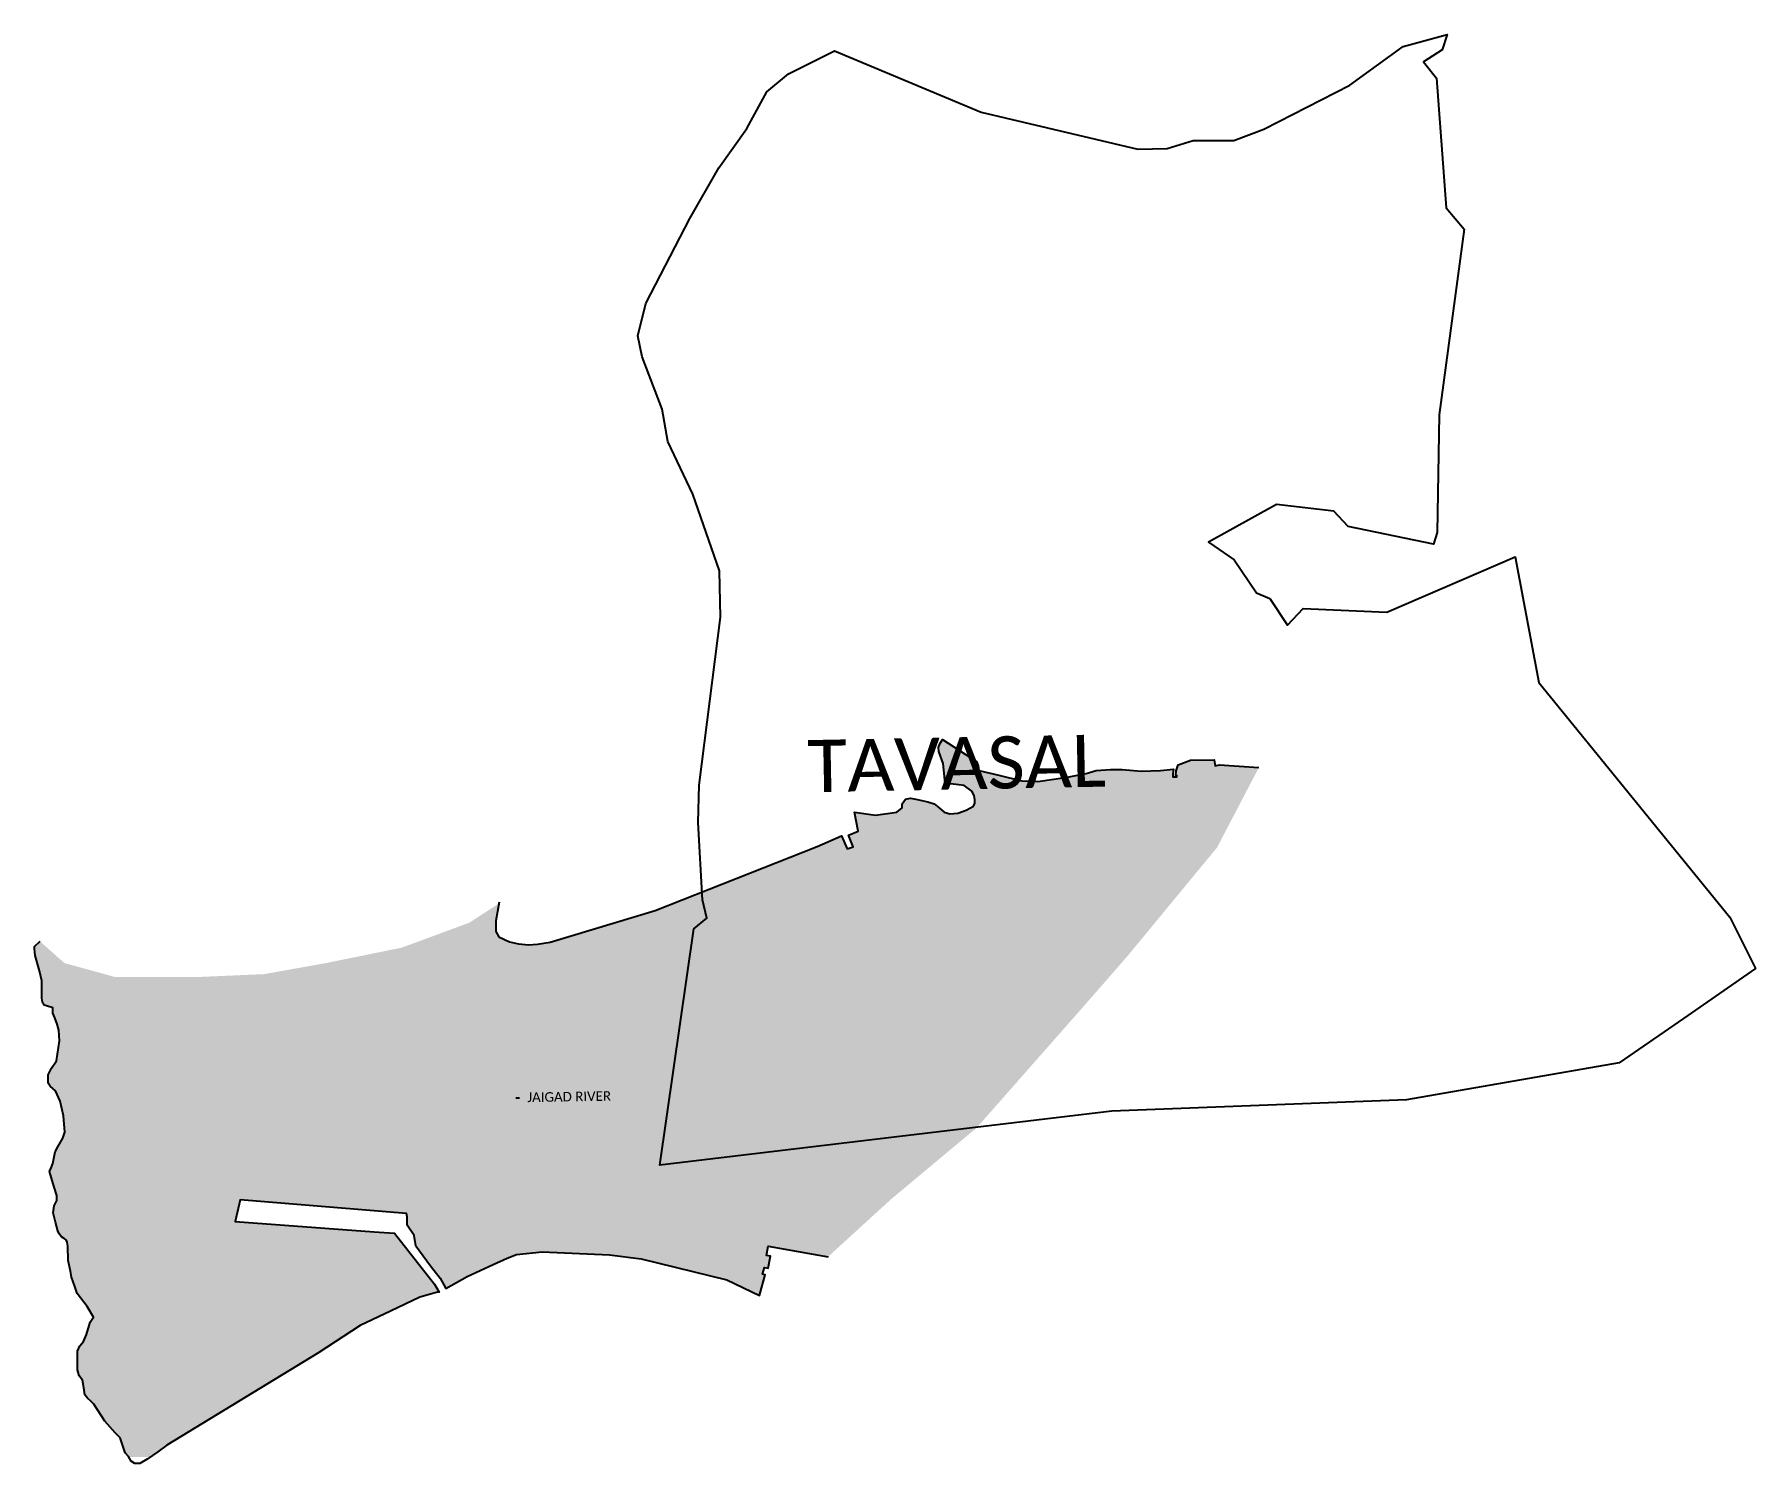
# Model space of a CAD drawing. Header units: metres. Extents: x 311182 to 314767, y 1911664 to 1914642.
import ezdxf

# ---------------------------------------------------------------- set-up
doc = ezdxf.new("R2010")
doc.units = ezdxf.units.M
doc.header["$MEASUREMENT"] = 0
for name, color, linetype in [('ARROW', 7, 'Continuous'), ('RIVER', 4, 'Continuous'), ('RIVER TEXT', 7, 'Continuous'), ('village', 3, 'Continuous'), ('VILLAGE NAME', 250, 'Continuous')]:
    doc.layers.add(name, color=color, linetype=linetype)
doc.styles.get("Standard").update_dxf_attribs({"font": 'simplex.shx'})
doc.dimstyles.get("Standard").update_dxf_attribs({"dimtxt": 0.18, "dimasz": 0.18, "dimexe": 0.18, "dimexo": 0.0625, "dimgap": 0.09, "dimtad": 0, "dimtih": 1, "dimtoh": 1, "dimdec": 4, "dimzin": 0, "dimdsep": 46, "dimtxsty": 'Standard', "dimcen": 0.09, "dimadec": 0, "dimazin": 0, "dimtfac": 1, "dimtdec": 4, "dimtofl": 0, "dimtmove": 0, "dimatfit": 3, "dimfxl": 1, "dimtolj": 1, "dimtzin": 0, "dimarcsym": 0})

msp = doc.modelspace()

# ---------------------------------------------------------------- hatches: boundary and pattern name
at = {"layer": 'RIVER'}
h = msp.add_hatch(dxfattribs=at)
h.set_pattern_fill('DASH', color=256, scale=35)
h.paths.add_polyline_path([(313358.3, 1912606), (313457.2, 1912719.2), (313645.6, 1912947.6), (313732.6, 1913114.3), (313650.4, 1913119.6), (313641.4, 1913118), (313639.2, 1913130.4), (313589.9, 1913129.3), (313564.4, 1913119.5), (313560.3, 1913106.9), (313559.9, 1913097.8), (313562, 1913097.8), (313562, 1913095), (313553.6, 1913095), (313553.6, 1913101), (313554.7, 1913110.5), (313527.9, 1913107.9), (313487.1, 1913106.7), (313447.8, 1913109.7), (313423.3, 1913110.1), (313393.4, 1913108), (313373.1, 1913101.9), (313337.7, 1913095), (313305.7, 1913090.1), (313271.9, 1913085.1), (313238.6, 1913086.5), (313190.7, 1913098.5), (313149.2, 1913108), (313148.1, 1913117.4), (313144, 1913126.8), (313073.6, 1913172.5), (313067.9, 1913163.4), (313064.9, 1913156.1), (313065.9, 1913147.7), (313075.1, 1913122.4), (313079.3, 1913081.5), (313118.6, 1913076.7), (313134.8, 1913064.7), (313139.2, 1913056), (313141.1, 1913046.9), (313141.1, 1913039.7), (313138.4, 1913033.7), (313123, 1913025.3), (313105.4, 1913018.7), (313089.1, 1913017.9), (313077.3, 1913020.8), (313066.6, 1913030.1), (313056.4, 1913038.6), (313043, 1913042.3), (313017.9, 1913048.1), (313006.7, 1913050), (312996.3, 1913048.1), (312989.4, 1913038.6), (312989.4, 1913030.2), (312978.1, 1913021), (312934.1, 1913014.9), (312890.1, 1913021.2), (312897.7, 1912981.4), (312877.6, 1912973.4), (312887.1, 1912949.2), (312875, 1912944.7), (312863.3, 1912971.7), (312812.1, 1912949.6), (312475.2, 1912816.5), (312256.3, 1912749.9), (312229.7, 1912745.8), (312211, 1912744.6), (312190.3, 1912746.4), (312171.1, 1912750.8), (312148.9, 1912761.4), (312142.6, 1912772.5), (312142.6, 1912794.9), (312149.4, 1912831), (312088, 1912790.9), (311946.9, 1912738.8), (311788.9, 1912706.6), (311660, 1912683.6), (311520.4, 1912677.5), (311350.1, 1912677.5), (311244.2, 1912706.6), (311193.1, 1912751.9), (311181.6, 1912741.5), (311181.6, 1912736.2), (311183.1, 1912722.3), (311192, 1912690.8), (311197.2, 1912669.4), (311197.2, 1912634.3), (311197.5, 1912628.4), (311199.3, 1912623.4), (311201.1, 1912620.2), (311202.2, 1912619), (311206.8, 1912617.8), (311219.8, 1912613.6), (311219.8, 1912602.5), (311223.9, 1912592.2), (311229.3, 1912579.3), (311232.6, 1912566.7), (311234.1, 1912544.8), (311227.6, 1912503), (311217.3, 1912488), (311210.4, 1912473.5), (311210.4, 1912456.3), (311214.5, 1912450), (311225.7, 1912440.2), (311235.2, 1912418.8), (311242.4, 1912388), (311245, 1912354.6), (311241, 1912341.8), (311230.1, 1912323.6), (311224.6, 1912313.2), (311219.8, 1912289.1), (311216.8, 1912279.8), (311213.3, 1912272.2), (311217.5, 1912258.6), (311222.4, 1912239.9), (311228.2, 1912222.3), (311228.2, 1912212), (311223, 1912200.8), (311220.9, 1912186.4), (311225.7, 1912166.6), (311230.2, 1912148.7), (311232.8, 1912142.5), (311238.3, 1912136.5), (311243.5, 1912132.6), (311247.6, 1912129.7), (311249.8, 1912124.8), (311251, 1912117), (311252.2, 1912086.9), (311256.9, 1912064.5), (311258.6, 1912052.4), (311265.7, 1912032.7), (311270.6, 1912017.8), (311291.7, 1911991.1), (311304.5, 1911968.8), (311297.4, 1911958.1), (311290.4, 1911932.9), (311283.9, 1911918.2), (311276.5, 1911909), (311271, 1911898.2), (311271, 1911891.6), (311271, 1911859.1), (311274.7, 1911846.4), (311281.9, 1911837.4), (311284.3, 1911821.8), (311286.9, 1911807.2), (311292.5, 1911799.7), (311300, 1911792.9), (311305.2, 1911787.2), (311328.2, 1911752.1), (311349.9, 1911728.1), (311359.9, 1911717.6), (311370.7, 1911686.4), (311378.4, 1911677.5), (311423, 1911677.5), (311438.6, 1911688), (311457.3, 1911701.9), (311771.9, 1911893.6), (311860.3, 1911951.5), (311923.3, 1911981.5), (311984.6, 1912010.4), (312007, 1912016.7), (312021.1, 1912021.1), (312024.7, 1912021.1), (312015.1, 1912037.3), (311931.9, 1912143.5), (311889.3, 1912146.6), (311600.1, 1912168.3), (311610.5, 1912213.5), (311956.8, 1912184.7), (311958, 1912177.8), (311958, 1912160.8), (311973, 1912138.8), (311976.4, 1912116.7), (312006.8, 1912076.1), (312026.8, 1912050), (312034.7, 1912036.4), (312038.7, 1912028.6), (312083.2, 1912053.7), (312137, 1912078.5), (312166.2, 1912091.7), (312186, 1912099.3), (312239.7, 1912104.7), (312379.8, 1912099), (312445.7, 1912090.1), (312624.4, 1912046.7), (312692.4, 1912014.1), (312703.8, 1912056.7), (312698.7, 1912058.1), (312702.5, 1912072.5), (312710.6, 1912071.1), (312714.9, 1912095.8), (312706.7, 1912097.2), (312710.1, 1912116.5), (312835, 1912094.6), (312966.3, 1912214.5), (313144.8, 1912363.6)])
h.paths.add_polyline_path([(312203.5, 1912403.1), (312389.7, 1912406.3), (312388.9, 1912454.8), (312202.6, 1912451.6)], flags=24)

# ---------------------------------------------------------------- linework, layer by layer
at = {"layer": 'RIVER', "color": 4}
for points in [[(312149.9, 1912833.4), (312142.6, 1912794.9), (312142.6, 1912772.5), (312148.9, 1912761.4), (312171.1, 1912750.8), (312190.3, 1912746.4), (312211, 1912744.6), (312229.7, 1912745.8), (312256.3, 1912749.9), (312475.2, 1912816.5), (312812.1, 1912949.6), (312863.3, 1912971.7), (312875, 1912944.7), (312887.1, 1912949.2), (312877.6, 1912973.4), (312897.7, 1912981.4), (312890.1, 1913021.2), (312934.1, 1913014.9), (312978.1, 1913021), (312989.4, 1913030.2), (312989.4, 1913038.6), (312996.3, 1913048.1), (313006.7, 1913050), (313017.9, 1913048.1), (313043, 1913042.3), (313056.4, 1913038.6), (313066.6, 1913030.1), (313077.3, 1913020.8), (313089.1, 1913017.9), (313105.4, 1913018.7), (313123, 1913025.3), (313138.4, 1913033.7), (313141.1, 1913039.7), (313141.1, 1913046.9), (313139.2, 1913056), (313134.8, 1913064.7), (313118.6, 1913076.7), (313079.3, 1913081.5), (313075.1, 1913122.4), (313065.9, 1913147.7), (313064.9, 1913156.1), (313067.9, 1913163.4), (313073.6, 1913172.5), (313144, 1913126.8), (313148.1, 1913117.4), (313149.2, 1913108), (313190.7, 1913098.5), (313238.6, 1913086.5), (313271.9, 1913085.1), (313305.7, 1913090.1), (313337.7, 1913095), (313373.1, 1913101.9), (313393.4, 1913108), (313423.3, 1913110.1), (313447.8, 1913109.7), (313487.1, 1913106.7), (313527.9, 1913107.9), (313554.7, 1913110.5), (313553.6, 1913101), (313553.6, 1913095), (313562, 1913095), (313562, 1913097.8), (313559.9, 1913097.8), (313560.3, 1913106.9), (313564.4, 1913119.5), (313589.9, 1913129.3), (313639.2, 1913130.4), (313641.4, 1913118), (313650.4, 1913119.6), (313732.6, 1913114.3)], [(311976.3, 1912117.2), (311973, 1912138.8), (311958, 1912160.8), (311958, 1912177.8), (311956.8, 1912184.7), (311610.5, 1912213.5), (311600.1, 1912168.3), (311889.3, 1912146.6), (311931.9, 1912143.5), (312015.1, 1912037.3), (312024.7, 1912021.1), (312021.1, 1912021.1), (312007, 1912016.7), (311984.6, 1912010.4), (311923.3, 1911981.5), (311860.3, 1911951.5), (311771.9, 1911893.6), (311457.3, 1911701.9), (311438.6, 1911688), (311416.6, 1911673.2), (311401.3, 1911663.7), (311390.5, 1911663.7), (311383.1, 1911668.7), (311377.8, 1911678.2), (311370.7, 1911686.4), (311359.9, 1911717.6), (311349.9, 1911728.1), (311328.2, 1911752.1), (311305.2, 1911787.2), (311300, 1911792.9), (311292.5, 1911799.7), (311286.9, 1911807.2), (311284.3, 1911821.8), (311281.9, 1911837.4), (311274.7, 1911846.4), (311271, 1911859.1), (311271, 1911891.6), (311271, 1911898.2), (311276.5, 1911909), (311283.9, 1911918.2), (311290.4, 1911932.9), (311297.4, 1911958.1), (311304.5, 1911968.8), (311291.7, 1911991.1), (311270.6, 1912017.8), (311265.7, 1912032.7), (311258.6, 1912052.4), (311256.9, 1912064.5), (311252.2, 1912086.9), (311251, 1912117), (311249.8, 1912124.8), (311247.6, 1912129.7), (311243.5, 1912132.6), (311238.3, 1912136.5), (311232.8, 1912142.5), (311230.2, 1912148.7), (311225.7, 1912166.6), (311220.9, 1912186.4), (311223, 1912200.8), (311228.2, 1912212), (311228.2, 1912222.3), (311222.4, 1912239.9), (311217.5, 1912258.6), (311213.3, 1912272.2), (311216.8, 1912279.8), (311219.8, 1912289.1), (311224.6, 1912313.2), (311230.1, 1912323.6), (311241, 1912341.8), (311245, 1912354.6), (311242.4, 1912388), (311235.2, 1912418.8), (311225.7, 1912440.2), (311214.5, 1912450), (311210.4, 1912456.3), (311210.4, 1912473.5), (311217.3, 1912488), (311227.6, 1912503), (311234.1, 1912544.8), (311232.6, 1912566.7), (311229.3, 1912579.3), (311223.9, 1912592.2), (311219.8, 1912602.5), (311219.8, 1912613.6), (311206.8, 1912617.8), (311202.2, 1912619), (311201.1, 1912620.2), (311199.3, 1912623.4), (311197.5, 1912628.4), (311197.2, 1912634.3), (311197.2, 1912669.4), (311192, 1912690.8), (311183.1, 1912722.3), (311181.6, 1912736.2), (311181.6, 1912741.5), (311193.3, 1912752)], [(311976, 1912117.2), (312006.8, 1912076.1), (312026.8, 1912050), (312034.7, 1912036.4), (312038.7, 1912028.6), (312083.2, 1912053.7), (312137, 1912078.5), (312166.2, 1912091.7), (312186, 1912099.3), (312239.7, 1912104.7), (312379.8, 1912099), (312445.7, 1912090.1), (312624.4, 1912046.7), (312692.4, 1912014.1), (312703.8, 1912056.7), (312698.7, 1912058.1), (312702.5, 1912072.5), (312710.6, 1912071.1), (312714.9, 1912095.8), (312706.7, 1912097.2), (312710.1, 1912116.5), (312835, 1912094.6)]]:
    msp.add_lwpolyline(points, dxfattribs=at)
at = {"layer": 'village', "color": 3, "true_color": 0x00ff00}
msp.add_polyline3d([(313681.3, 1913546.9, 0), (313727.6, 1913478, 0), (313755.5, 1913466.5, 0), (313792.3, 1913411.1, 0), (313825.1, 1913445.8, 0), (313998.9, 1913438, 0), (314266.9, 1913553.4, 0), (314315.9, 1913291.3, 0), (314713.8, 1912802.3, 0), (314767.5, 1912695.6, 0), (314617.1, 1912591.3, 0), (314483.6, 1912498.8, 0), (314040.3, 1912421.8, 0), (313426.3, 1912398.1, 0), (312484.3, 1912285.5, 0), (312555.5, 1912778.1, 0), (312582.5, 1912800, 0), (312573.2, 1912838.4, 0), (312564.6, 1912999.8, 0), (312566.3, 1913077.1, 0), (312610.7, 1913427.5, 0), (312609.2, 1913524.3, 0), (312553.1, 1913684, 0), (312501.5, 1913793.5, 0), (312489.2, 1913861.1, 0), (312448, 1913969.6, 0), (312438.7, 1914014, 0), (312455.6, 1914081.4, 0), (312547, 1914258.3, 0), (312607.8, 1914363.5, 0), (312665.6, 1914445.8, 0), (312707.7, 1914522.4, 0), (312752.8, 1914559.5, 0), (312848.4, 1914607.6, 0), (313154.3, 1914479.9, 0), (313480.5, 1914402.6, 0), (313541.3, 1914404.2, 0), (313595.7, 1914420.9, 0), (313680.6, 1914420.6, 0), (313743.3, 1914444.3, 0), (313921.8, 1914536.1, 0), (314033.3, 1914616.8, 0), (314125.2, 1914641.8, 0), (314114.3, 1914610, 0), (314075.6, 1914584.7, 0), (314102.5, 1914550.6, 0), (314123.1, 1914280.4, 0), (314160.1, 1914236, 0), (314108.6, 1913849.4, 0), (314104.3, 1913603.7, 0), (314096.6, 1913579.9, 0), (313918.4, 1913616.6, 0), (313888.8, 1913648.5, 0), (313769.1, 1913662.2, 0), (313627.8, 1913583.4, 0)], close=True, dxfattribs=at)

# ---------------------------------------------------------------- texts
at = {"layer": 'RIVER TEXT', "insert": (312132.6, 1912435.6), "char_height": 20, "attachment_point": 1, "rotation": 0.9867}
msp.add_mtext_dynamic_manual_height_columns('\\pxqc;{\\fCalibri|b0|i0|c0|p34;JAIGAD RIVER }', width=325.832, gutter_width=1, heights=[0], dxfattribs=at)
at = {"layer": 'VILLAGE NAME', "insert": (312791.1, 1913171.2), "char_height": 108.748, "attachment_point": 1, "rotation": 1.1028}
msp.add_mtext_dynamic_manual_height_columns('{\\fCalibri|b0|i0|c0|p34;TAVASAL}', width=1571.314, gutter_width=543.7, heights=[0], dxfattribs=at)

# ---------------------------------------------------------------- leaders
at = {"layer": 'ARROW'}
msp.add_leader([(312184.7, 1912425.9), (312192.5, 1912426)], dimstyle='Standard', override={"dimasz": 3, "dimgap": 0.09, "dimtad": 0}, dxfattribs=at)

doc.saveas('drawing.dxf')
